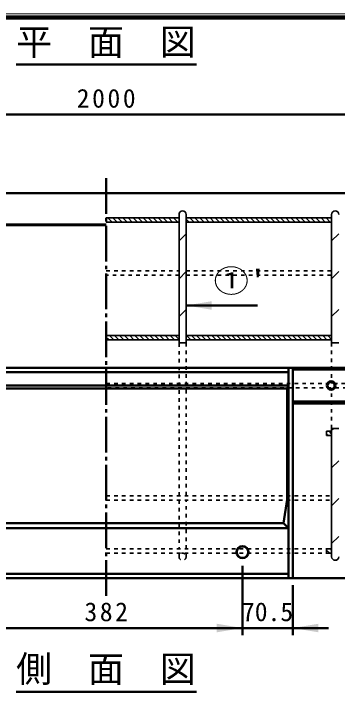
# Model space of a CAD drawing. Units: millimetres, scale not verified. Extents: x 100 to 4105, y 100 to 2870.
# Drawn here: x 2807 to 3260, y 1894 to 2870 of the extents above; entities that cross this region are included whole.
import ezdxf
from ezdxf.enums import TextEntityAlignment as Align

# ---------------------------------------------------------------- set-up
doc = ezdxf.new("R2010")
doc.units = ezdxf.units.MM
doc.header["$LTSCALE"] = 5
doc.linetypes.add('USER1', pattern=[2.2, 1, -1.2])
doc.linetypes.add('USER2', pattern=[13.4, 10, -1.2, 1, -1.2])
doc.layers.add('V-nasSTD', color=7, linetype='Continuous', lineweight=35)
doc.styles.add('ＭＳ ゴシック', font='')
doc.styles.get('ＭＳ ゴシック').set_extended_font_data('MS Gothic')

msp = doc.modelspace()

# ---------------------------------------------------------------- hatches: boundary and pattern name
at = {"layer": 'V-nasSTD'}
for points in [[(3084, 2467.208), (3048, 2461.208), (3084, 2455.208)], [(3091, 2002.887), (3127, 2008.887), (3091, 2014.887)], [(3233.5, 2014.887), (3197.5, 2008.887), (3233.5, 2002.887)]]:
    msp.add_hatch(color=256, dxfattribs=at).paths.add_polyline_path(points)

# ---------------------------------------------------------------- linework, layer by layer
at = {"layer": 'V-nasSTD', "lineweight": 100}
msp.add_line((4100, 2865), (105, 2865), dxfattribs=at)
at = {"layer": 'V-nasSTD', "lineweight": 50}
for p, q in [((2809.597, 2798.887), (3062.403, 2798.887)), ((1936, 2728.887), (3936, 2728.887)), ((3936, 2618.887), (1936, 2618.887)), ((2936, 2574.887), (1936, 2574.887)), ((2936, 2573.887), (1936, 2573.887)), ((3048, 2461.208), (3148, 2461.208)), ((2680.5, 2373.887), (3191.5, 2373.887)), ((3191.5, 2373.887), (3191.5, 2078.887)), ((3197.5, 2373.887), (3191.5, 2373.887)), ((3197.5, 2373.887), (3936, 2373.887)), ((3197.5, 2373.887), (3197.5, 2078.887)), ((2680.5, 2367.887), (3191.5, 2367.887)), ((3197.5, 2371.387), (3936, 2371.387)), ((2680.5, 2348.887), (3191.5, 2348.887)), ((2682.25, 2344.987), (3189.75, 2344.987)), ((3189.75, 2344.987), (3191.5, 2348.887)), ((3189.75, 2344.987), (3189.75, 2188.887)), ((3936, 2326.387), (3197.5, 2326.387)), ((3197.5, 2323.887), (3936, 2323.887)), ((3184.313, 2156.057), (3189.75, 2188.887)), ((2680.5, 2148.887), (3191.5, 2148.887)), ((2687.687, 2156.057), (3184.313, 2156.057)), ((3184.313, 2156.057), (3191.5, 2148.887)), ((3127, 1998.887), (3127, 2095.887)), ((2680.5, 2084.887), (3191.5, 2084.887)), ((2680.5, 2078.887), (3191.5, 2078.887)), ((3197.5, 2078.887), (3191.5, 2078.887)), ((3197.5, 2078.887), (3191.5, 2078.887)), ((3197.5, 2078.887), (3191.5, 2078.887)), ((3197.5, 2078.887), (3191.5, 2078.887)), ((3197.5, 2078.887), (3191.5, 2078.887)), ((3197.5, 2078.887), (3191.5, 2078.887)), ((3197.5, 2078.887), (3191.5, 2078.887)), ((3197.5, 2078.887), (3191.5, 2078.887)), ((3197.5, 2078.887), (3936, 2078.887)), ((3197.5, 1998.887), (3197.5, 2068.887)), ((2745, 2008.887), (3127, 2008.887)), ((3127, 2008.887), (3197.5, 2008.887)), ((3247.5, 2008.887), (3197.5, 2008.887)), ((2809.597, 1919.655), (3062.403, 1919.655))]:
    msp.add_line(p, q, dxfattribs=at)
at = {"layer": 'V-nasSTD', "linetype": 'USER2', "lineweight": 50}
msp.add_line((2936, 2053.887), (2936, 2643.887), dxfattribs=at)
at = {"layer": 'V-nasSTD'}
for p, q in [((3038, 2588.887), (3038, 2408.887)), ((3048, 2408.887), (3048, 2588.887)), ((3252, 2588.887), (3252, 2408.887)), ((2936, 2583.887), (3038, 2583.887)), ((2936, 2579.037), (2937.15, 2577.887)), ((3038, 2577.887), (2936, 2577.887)), ((2938.221, 2583.887), (2944.221, 2577.887)), ((2945.292, 2583.887), (2951.292, 2577.887)), ((2952.364, 2583.887), (2958.364, 2577.887)), ((2959.435, 2583.887), (2965.435, 2577.887)), ((2966.506, 2583.887), (2972.506, 2577.887)), ((2973.577, 2583.887), (2979.577, 2577.887)), ((2980.648, 2583.887), (2986.648, 2577.887)), ((2987.719, 2583.887), (2993.719, 2577.887)), ((2994.79, 2583.887), (3000.79, 2577.887)), ((3001.861, 2583.887), (3007.861, 2577.887)), ((3008.932, 2583.887), (3014.932, 2577.887)), ((3016.003, 2583.887), (3022.003, 2577.887)), ((3023.074, 2583.887), (3029.074, 2577.887)), ((3030.145, 2583.887), (3036.145, 2577.887)), ((3037.216, 2583.887), (3038, 2583.103)), ((3048, 2583.887), (3252, 2583.887)), ((3048, 2582.042), (3052.155, 2577.887)), ((3048, 2577.887), (3252, 2577.887)), ((3053.226, 2583.887), (3059.226, 2577.887)), ((3060.298, 2583.887), (3066.298, 2577.887)), ((3067.369, 2583.887), (3073.369, 2577.887)), ((3074.44, 2583.887), (3080.44, 2577.887)), ((3081.511, 2583.887), (3087.511, 2577.887)), ((3088.582, 2583.887), (3094.582, 2577.887)), ((3095.653, 2583.887), (3101.653, 2577.887)), ((3102.724, 2583.887), (3108.724, 2577.887)), ((3109.795, 2583.887), (3115.795, 2577.887)), ((3116.866, 2583.887), (3122.866, 2577.887)), ((3123.937, 2583.887), (3129.937, 2577.887)), ((3131.008, 2583.887), (3137.008, 2577.887)), ((3138.079, 2583.887), (3144.079, 2577.887)), ((3145.15, 2583.887), (3151.15, 2577.887)), ((3152.221, 2583.887), (3158.221, 2577.887)), ((3159.292, 2583.887), (3165.292, 2577.887)), ((3166.364, 2583.887), (3172.364, 2577.887)), ((3173.435, 2583.887), (3179.435, 2577.887)), ((3180.506, 2583.887), (3186.506, 2577.887)), ((3187.577, 2583.887), (3193.577, 2577.887)), ((3194.648, 2583.887), (3200.648, 2577.887)), ((3201.719, 2583.887), (3207.719, 2577.887)), ((3208.79, 2583.887), (3214.79, 2577.887)), ((3215.861, 2583.887), (3221.861, 2577.887)), ((3222.932, 2583.887), (3228.932, 2577.887)), ((3230.003, 2583.887), (3236.003, 2577.887)), ((3237.074, 2583.887), (3243.074, 2577.887)), ((3244.145, 2583.887), (3250.145, 2577.887)), ((3251.216, 2583.887), (3252, 2583.103)), ((3038, 2551.639), (3048, 2561.639)), ((3252, 2551.639), (3262, 2561.639)), ((3038, 2498.606), (3048, 2508.606)), ((3252, 2498.606), (3262, 2508.606)), ((3038, 2445.573), (3048, 2455.573)), ((3252, 2445.573), (3262, 2455.573)), ((2936, 2418.887), (3038, 2418.887)), ((2936, 2416.402), (2939.516, 2412.887)), ((3038, 2412.887), (2936, 2412.887)), ((2940.587, 2418.887), (2946.587, 2412.887)), ((2947.658, 2418.887), (2953.658, 2412.887)), ((2954.729, 2418.887), (2960.729, 2412.887)), ((2961.8, 2418.887), (2967.8, 2412.887)), ((2968.871, 2418.887), (2974.871, 2412.887)), ((2975.942, 2418.887), (2981.942, 2412.887)), ((2983.013, 2418.887), (2989.013, 2412.887)), ((2990.084, 2418.887), (2996.084, 2412.887)), ((2997.155, 2418.887), (3003.155, 2412.887)), ((3004.226, 2418.887), (3010.226, 2412.887)), ((3011.298, 2418.887), (3017.298, 2412.887)), ((3018.369, 2418.887), (3024.369, 2412.887)), ((3025.44, 2418.887), (3031.44, 2412.887)), ((3032.511, 2418.887), (3038, 2413.397)), ((3048, 2418.887), (3252, 2418.887)), ((3048, 2412.887), (3252, 2412.887)), ((3048.521, 2418.887), (3054.521, 2412.887)), ((3055.592, 2418.887), (3061.592, 2412.887)), ((3062.663, 2418.887), (3068.663, 2412.887)), ((3069.734, 2418.887), (3075.734, 2412.887)), ((3076.805, 2418.887), (3082.805, 2412.887)), ((3083.876, 2418.887), (3089.876, 2412.887)), ((3090.947, 2418.887), (3096.947, 2412.887)), ((3098.018, 2418.887), (3104.018, 2412.887)), ((3105.089, 2418.887), (3111.089, 2412.887)), ((3112.16, 2418.887), (3118.16, 2412.887)), ((3119.231, 2418.887), (3125.231, 2412.887)), ((3126.303, 2418.887), (3132.303, 2412.887)), ((3133.374, 2418.887), (3139.374, 2412.887)), ((3140.445, 2418.887), (3146.445, 2412.887)), ((3147.516, 2418.887), (3153.516, 2412.887)), ((3154.587, 2418.887), (3160.587, 2412.887)), ((3161.658, 2418.887), (3167.658, 2412.887)), ((3168.729, 2418.887), (3174.729, 2412.887)), ((3175.8, 2418.887), (3181.8, 2412.887)), ((3182.871, 2418.887), (3188.871, 2412.887)), ((3189.942, 2418.887), (3195.942, 2412.887)), ((3197.013, 2418.887), (3203.013, 2412.887)), ((3204.084, 2418.887), (3210.084, 2412.887)), ((3211.155, 2418.887), (3217.155, 2412.887)), ((3218.226, 2418.887), (3224.226, 2412.887)), ((3225.298, 2418.887), (3231.298, 2412.887)), ((3232.369, 2418.887), (3238.369, 2412.887)), ((3239.44, 2418.887), (3245.44, 2412.887)), ((3246.511, 2418.887), (3252, 2413.397)), ((3038, 2408.887), (3048, 2408.887)), ((3252, 2408.887), (3262, 2408.887)), ((3245, 2284.887), (3252, 2284.887)), ((3245, 2284.887), (3245, 2278.887)), ((3252, 2284.887), (3245, 2284.887)), ((3245, 2284.887), (3245, 2278.887)), ((3248.028, 2284.887), (3252, 2280.915)), ((3252, 2288.887), (3252, 2108.887)), ((3252, 2288.887), (3262, 2288.887)), ((3252, 2286.474), (3254.412, 2288.887)), ((3245, 2280.844), (3246.957, 2278.887)), ((3245, 2278.887), (3252, 2278.887)), ((3245, 2278.887), (3252, 2278.887)), ((3252, 2233.441), (3262, 2243.441)), ((3252, 2180.408), (3262, 2190.408)), ((3252, 2127.375), (3262, 2137.375)), ((2936, 2122.732), (2936.155, 2122.887)), ((3245, 2119.887), (3252, 2119.887)), ((3245, 2119.887), (3245, 2113.887)), ((3245, 2119.887), (3245, 2113.887)), ((3252, 2119.887), (3245, 2119.887)), ((3250.394, 2119.887), (3252, 2118.281)), ((3245, 2118.209), (3249.323, 2113.887)), ((3245, 2113.887), (3252, 2113.887)), ((3245, 2113.887), (3252, 2113.887))]:
    msp.add_line(p, q, dxfattribs=at)
at = {"layer": 'V-nasSTD', "linetype": 'USER1'}
for p, q in [((2936, 2509.529), (3038, 2509.529)), ((3048, 2509.529), (3252, 2509.529)), ((3038, 2503.529), (2936, 2503.529)), ((3048, 2503.529), (3252, 2503.529)), ((3038, 2194.244), (3038, 2408.887)), ((3048, 2408.887), (3048, 2194.244)), ((3252, 2408.887), (3252, 2351.887)), ((2936, 2351.887), (3911, 2351.887)), ((3911, 2345.887), (2936, 2345.887)), ((3252, 2288.887), (3252, 2345.887)), ((2936, 2194.244), (3252, 2194.244)), ((2936, 2188.244), (3252, 2188.244)), ((3038, 2188.244), (3038, 2119.887)), ((3048, 2119.887), (3048, 2188.244)), ((2936, 2119.887), (3245, 2119.887)), ((2936, 2113.887), (3245, 2113.887)), ((3038, 2113.887), (3038, 2108.887)), ((3048, 2113.887), (3048, 2108.887))]:
    msp.add_line(p, q, dxfattribs=at)
at = {"layer": 'V-nasSTD', "lineweight": 13}
msp.add_lwpolyline([(100, 100), (100, 2870), (4105, 2870), (4105, 100)], close=True, dxfattribs=at)
at = {"layer": 'V-nasSTD', "lineweight": 50}
for centre, radius in [((3251.2, 2348.887), 6), ((3251.2, 2348.887), 5), ((3127, 2115.387), 8.5), ((3127, 2115.387), 8)]:
    msp.add_circle(centre, radius, dxfattribs=at)
at = {"layer": 'V-nasSTD', "linetype": 'USER1'}
msp.add_circle((3043, 2108.887), 5, dxfattribs=at)
at = {"layer": 'V-nasSTD'}
for centre, start, end in [((3043, 2588.887), 0, 180), ((3257, 2588.887), 0, 180), ((3257, 2108.887), 180, 0)]:
    msp.add_arc(centre, 5, start, end, dxfattribs=at)

# ---------------------------------------------------------------- texts
at = {"layer": 'V-nasSTD', "style": 'ＭＳ ゴシック'}
for s, height, p in [('平\u3000面\u3000図', 36.95, (2809.597, 2849.287)), ('70.5', 26.39, (3126.25, 2044.887)), ('側\u3000面\u3000図', 36.95, (2809.597, 1970.055))]:
    msp.add_text(s, height=height, dxfattribs=at).set_placement(p, align=Align.TOP_LEFT)
at = {"layer": 'V-nasSTD', "style": 'ＭＳ ゴシック', "width": 1.15}
msp.add_text("①'", height=31.67, dxfattribs=at).set_placement((3086.4, 2511.408), align=Align.TOP_LEFT)
at = {"layer": 'V-nasSTD', "char_height": 26.39, "attachment_point": 1, "style": 'ＭＳ ゴシック'}
for s, insert in [('\\T1.2;2000', (2894.6, 2764.887)), ('\\T1.2;382', (2905.4, 2044.887))]:
    msp.add_mtext(s, dxfattribs=dict(at, insert=insert))

doc.saveas('drawing.dxf')
